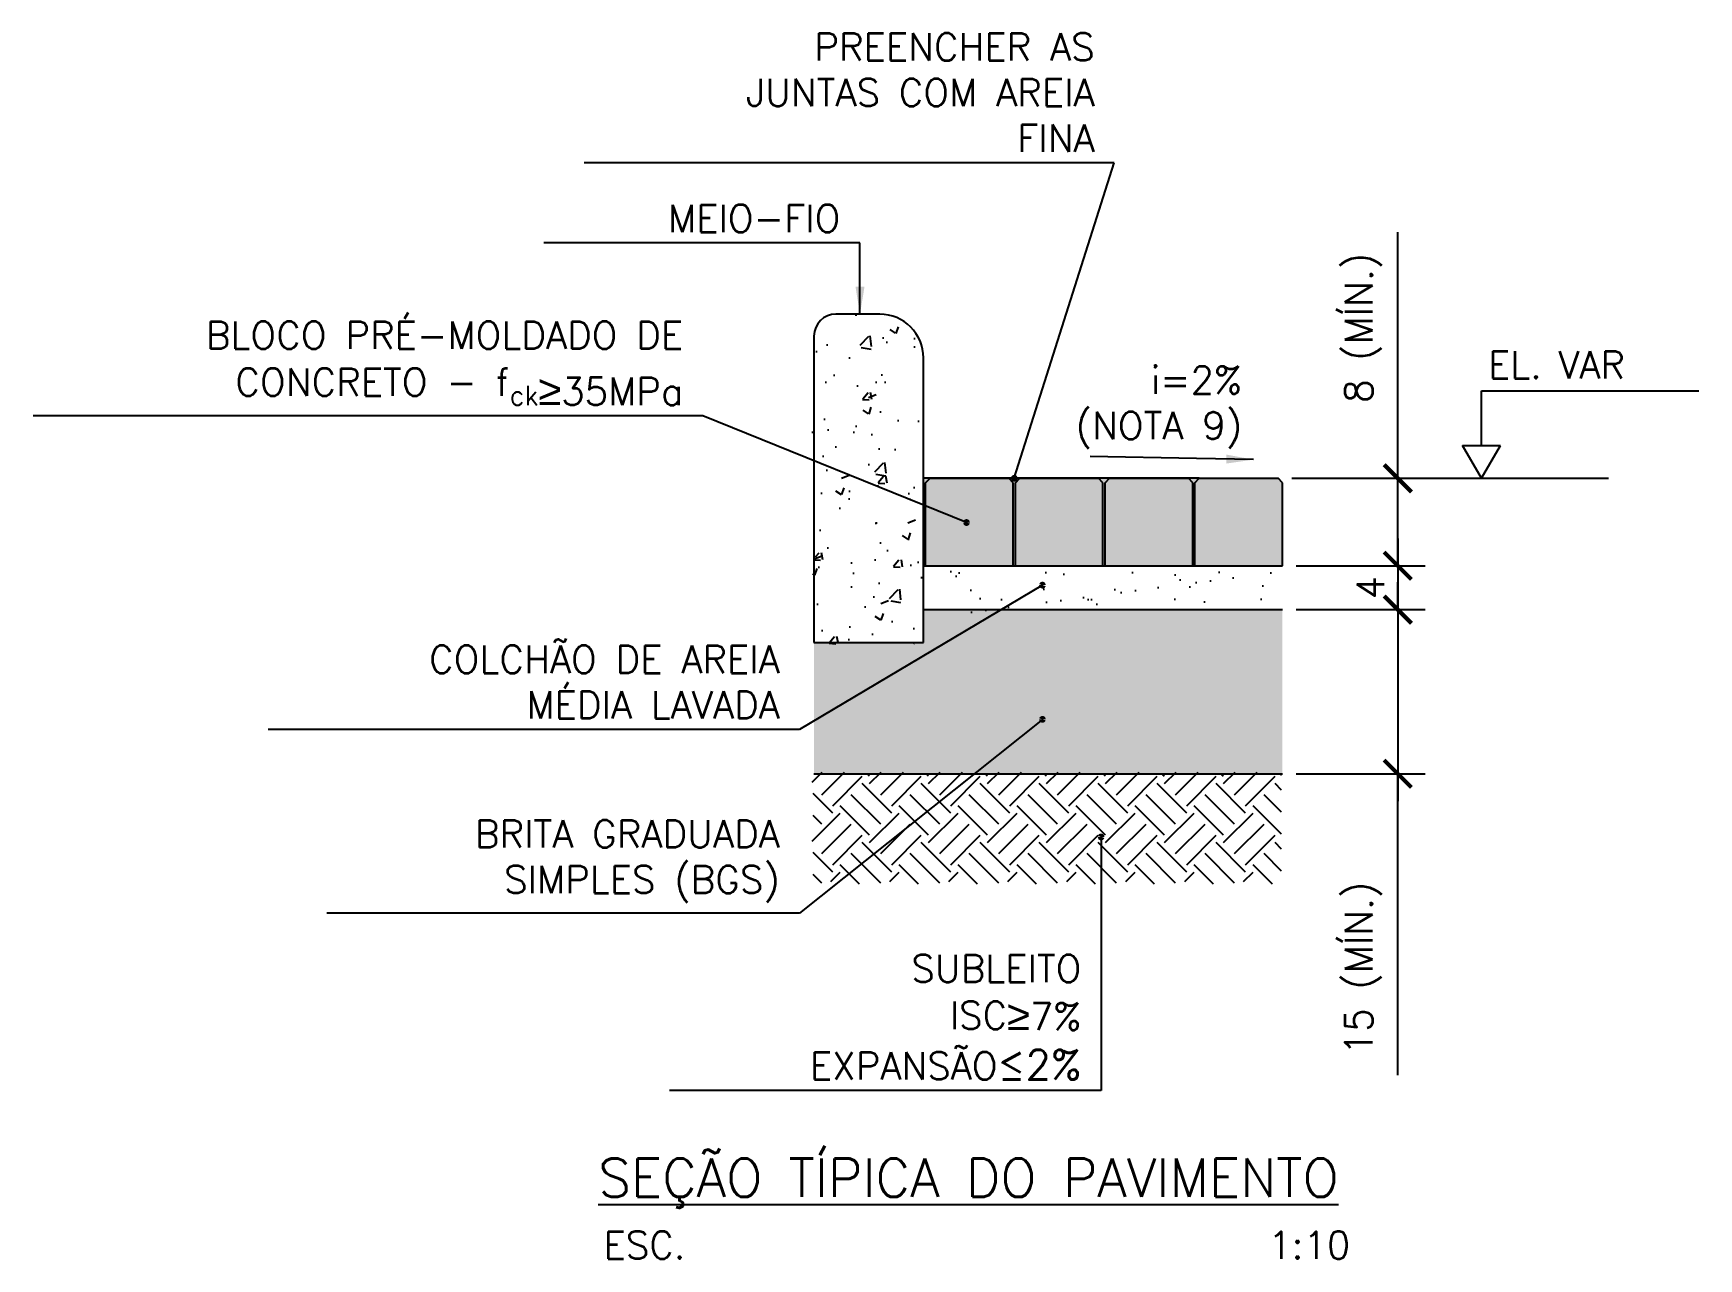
# Model space of a CAD drawing. Header units: millimetres. Extents: x 568263778 to 568582840, y 7794314150 to 7794508983.
# Drawn here: x 568581319 to 568582840, y 7794423471 to 7794424591 of the extents above; entities that cross this region are included whole.
import ezdxf

# ---------------------------------------------------------------- set-up
doc = ezdxf.new("R2010")
doc.units = ezdxf.units.MM
for name, color, linetype in [('10-EST-TEXTOS-2', 2, 'Continuous'), ('11-EST-HACHURAS', 254, 'Continuous'), ('12-EST-SIMBOLOGIA', 2, 'Continuous'), ('15-EST-FORMAS-VISTA-1', 1, 'Continuous'), ('15-EST-FORMAS-VISTA-2', 2, 'Continuous'), ('15-EST-FORMAS-VISTA-3', 3, 'Continuous'), ('16-EST-AUXILIAR', 1, 'Continuous')]:
    doc.layers.add(name, color=color, linetype=linetype)
doc.styles.add('04 - 1 PARA 25 - 2.5mm', font='romans.shx', dxfattribs={"height": 62.5})
doc.styles.add('08 - 1 PARA 10 - 2.5mm', font='romans.shx', dxfattribs={"height": 25})
doc.styles.add('ROMANS', font='ROMANS.SHX')
doc.styles.add('STYLE P BLOCOS', font='romans.shx', dxfattribs={"height": 3.5})
doc.dimstyles.new('07- 1 PARA 10', dxfattribs={"dimtxt": 25, "dimasz": 25, "dimexe": 25, "dimexo": 12.5, "dimgap": 12.5, "dimtad": 1, "dimdec": 1, "dimlfac": 0.1, "dimtxsty": '08 - 1 PARA 10 - 2.5mm', "dimblk": 'ARCHTICK', "dimcen": 0, "dimdle": 25, "dimclrd": 1, "dimclre": 1, "dimclrt": 2, "dimadec": 0, "dimazin": 2, "dimtfac": 1, "dimtdec": 1, "dimtmove": 0, "dimatfit": 0, "dimfxl": 1.25, "dimarcsym": 0})
doc.dimstyles.new('MET-EST-A1', dxfattribs={"dimscale": 0, "dimtxt": 2, "dimasz": 1.8, "dimexe": 1.7, "dimexo": 1.500000000002, "dimgap": 1, "dimtad": 1, "dimzin": 1, "dimtxsty": 'Standard', "dimblk": 'ARCHTICK', "dimcen": 1, "dimdle": 1.700000000000004, "dimclrd": 256, "dimclre": 256, "dimclrt": 7, "dimadec": 0, "dimazin": 2, "dimtfac": 0.64, "dimtix": 1, "dimtmove": 2, "dimatfit": 3, "dimfxl": 1, "dimtolj": 1, "dimtzin": 0, "dimlwd": -1, "dimlwe": -1, "dimarcsym": 0})

# ---------------------------------------------------------------- blocks, each defined once
blk = doc.blocks.new('_ArchTick')
at = {"color": 0, "linetype": 'ByBlock', "const_width": 0.15}
blk.add_lwpolyline([(-0.5, -0.5), (0.5, 0.5)], dxfattribs=at)
blk = doc.blocks.new('*D480')
at = {"layer": '15-EST-FORMAS-VISTA-1', "color": 1, "lineweight": -2, "transparency": 16777216}
for p, q in [((568582565.4442437, 7794424184.021667), (568582565.4442437, 7794424409.021667)), ((568582468.6485631, 7794424184.021667), (568582590.4442437, 7794424184.021667)), ((568582565.4442437, 7794424104.021667), (568582565.4442437, 7794424184.021667)), ((568582472.6485631, 7794424104.021667), (568582590.4442437, 7794424104.021667)), ((568582565.4442437, 7794424104.021667), (568582565.4442437, 7794424079.021667))]:
    blk.add_line(p, q, dxfattribs=at)
at = {"layer": 'Defpoints', "color": 0, "transparency": 16777216}
for p in [(568582456.1485631, 7794424184.021667), (568582460.1485631, 7794424104.021667), (568582565.4442437, 7794424104.021667)]:
    blk.add_point(p, dxfattribs=at)
at = {"layer": '15-EST-FORMAS-VISTA-1', "color": 1, "lineweight": -2, "transparency": 16777216, "xscale": 25, "yscale": 25, "zscale": 25}
for p, rotation in [((568582565.4442437, 7794424184.021667), 270), ((568582565.4442437, 7794424104.021667), 90)]:
    blk.add_blockref('_ArchTick', p, dxfattribs=dict(at, rotation=rotation))
at = {"layer": '15-EST-FORMAS-VISTA-1', "color": 2, "transparency": 16777216, "insert": (568582533.8966267, 7794424321.521665), "char_height": 25, "attachment_point": 5, "rotation": 90, "style": '08 - 1 PARA 10 - 2.5mm'}
blk.add_mtext('8 (MÍN.)', dxfattribs=at)
blk = doc.blocks.new('*D481')
at = {"layer": '15-EST-FORMAS-VISTA-1', "color": 1, "lineweight": -2, "transparency": 16777216}
for p, q in [((568582565.4442465, 7794424129.021667), (568582565.4442465, 7794424039.021667)), ((568582472.6485631, 7794424104.021667), (568582590.4442465, 7794424104.021667)), ((568582472.6485631, 7794424064.021667), (568582590.4442465, 7794424064.021667))]:
    blk.add_line(p, q, dxfattribs=at)
at = {"layer": 'Defpoints', "color": 0, "transparency": 16777216}
for p in [(568582460.1485631, 7794424104.021667), (568582460.1485631, 7794424064.021667), (568582565.4442465, 7794424064.021667)]:
    blk.add_point(p, dxfattribs=at)
at = {"layer": '15-EST-FORMAS-VISTA-1', "color": 1, "lineweight": -2, "transparency": 16777216, "xscale": 25, "yscale": 25, "zscale": 25}
for p, rotation in [((568582565.4442465, 7794424104.021667), 90), ((568582565.4442465, 7794424064.021667), 270)]:
    blk.add_blockref('_ArchTick', p, dxfattribs=dict(at, rotation=rotation))
at = {"layer": '15-EST-FORMAS-VISTA-1', "color": 2, "transparency": 16777216, "insert": (568582540.4442458, 7794424084.021663), "char_height": 25, "attachment_point": 5, "rotation": 90, "style": '08 - 1 PARA 10 - 2.5mm'}
blk.add_mtext('4', dxfattribs=at)
blk = doc.blocks.new('*D482')
at = {"layer": '15-EST-FORMAS-VISTA-1', "color": 1, "lineweight": -2, "transparency": 16777216}
for p, q in [((568582565.4442472, 7794424064.021667), (568582565.4442472, 7794424089.021667)), ((568582472.6485631, 7794424064.021667), (568582590.4442472, 7794424064.021667)), ((568582565.4442472, 7794424064.021667), (568582565.4442472, 7794423914.021667)), ((568582565.4442472, 7794424064.021667), (568582565.4442472, 7794423914.021667)), ((568582472.6485631, 7794423914.021667), (568582590.4442472, 7794423914.021667)), ((568582565.4442472, 7794423914.021667), (568582565.4442472, 7794423889.021667)), ((568582565.4442472, 7794423638.587806), (568582565.4442472, 7794423914.021667))]:
    blk.add_line(p, q, dxfattribs=at)
at = {"layer": 'Defpoints', "color": 0, "transparency": 16777216}
for p in [(568582460.1485631, 7794424064.021667), (568582460.1485631, 7794423914.021667), (568582565.4442472, 7794423914.021667)]:
    blk.add_point(p, dxfattribs=at)
at = {"layer": '15-EST-FORMAS-VISTA-1', "color": 1, "lineweight": -2, "transparency": 16777216, "xscale": 25, "yscale": 25, "zscale": 25}
for p, rotation in [((568582565.4442472, 7794424064.021667), 270), ((568582565.4442472, 7794423914.021667), 90)]:
    blk.add_blockref('_ArchTick', p, dxfattribs=dict(at, rotation=rotation))
at = {"layer": '15-EST-FORMAS-VISTA-1', "color": 2, "transparency": 16777216, "insert": (568582533.8966303, 7794423736.206851), "char_height": 25, "attachment_point": 5, "rotation": 90, "style": '08 - 1 PARA 10 - 2.5mm'}
blk.add_mtext('15 (MÍN.)', dxfattribs=at)
blk = doc.blocks.new('03 INDICAÇAO DE NÍVEL EM ELEVAÇÃO PARA DIREITA')
at = {"color": 2}
for p, q in [((7.105427357601002e-15, 7.999999999999545), (19.84692791773569, 8.000000000000341)), ((7.105427357601002e-15, 2.999999999999545), (7.105427357601002e-15, 7.999999999999545)), ((-1.732050807568378, 2.999999999999545), (1.732050807568505, 2.999999999999545)), ((5.684341886080801e-14, -1.13686837721616e-13), (-1.732050807568378, 2.999999999999545)), ((7.105427357601002e-15, -1.13686837721616e-13), (1.732050807568449, 2.999999999999545))]:
    blk.add_line(p, q, dxfattribs=at)
at = {"style": 'STYLE P BLOCOS'}
blk.add_text('EL.', height=2.5, dxfattribs=at).set_placement((0.5971710017928515, 9.105970512602994))
blk.add_attdef('XXX,XX', (7.009152468275722, 9.117556679775134), '', height=2.5, dxfattribs=at)
blk = doc.blocks.new('TÍTULO')
at = {"color": 4, "style": 'STYLE P BLOCOS'}
blk.add_attdef('XXXXX', (0, 0), '', height=3.500000000000001, dxfattribs=at)
at = {"color": 3, "style": 'STYLE P BLOCOS'}
for tag, p in [('XXX', (0.4888895295844122, -5.640454124852113)), ('X:XX', (61.21210795253319, -5.640454124852113))]:
    blk.add_attdef(tag, p, '', height=2.5, dxfattribs=at)
blk = doc.blocks.new('*U478')
at = {"layer": '11-EST-HACHURAS'}
h = blk.add_hatch(color=256, dxfattribs=at)
h.dxf.hatch_style = 1
h.paths.add_polyline_path([(40, 36), (36, 40), (-36, 40), (-40, 36), (-40, -40), (40, -40)])
at = {"layer": '15-EST-FORMAS-VISTA-3'}
for p, q in [((-40, 36), (-36, 40)), ((-40, -40), (-40, 36)), ((-36, 40), (36, 40)), ((40, 36), (36, 40)), ((40, -40), (40, 36)), ((-40, -40), (40, -40))]:
    blk.add_line(p, q, dxfattribs=at)
blk = doc.blocks.new('*U479')
at = {"layer": '11-EST-HACHURAS', "color": 0, "linetype": 'ByBlock', "lineweight": -2, "transparency": 16777216}
for p in [(0, 0), (82, 0), (164, 0), (246, 0)]:
    blk.add_blockref('*U478', p, dxfattribs=at)

msp = doc.modelspace()

# ---------------------------------------------------------------- hatches: boundary and pattern name
at = {"layer": '11-EST-HACHURAS'}
h = msp.add_hatch(dxfattribs=at)
h.set_pattern_fill('AR-CONC', color=1, scale=0.4, style=0)
h.set_pattern_definition([(49.99999999999999, (559467071.3597668, 7782612682.535139), (72.8738675984016, -6.375634215561234), [7.620000000000001, -83.82000000000001]), (355, (559467071.3597668, 7782612682.535139), (-14.09736856998774, 76.42273809561406), [6.096, -67.056233668]), (100.4514447, (559467077.4325697, 7782612682.003838), (58.77649883614131, 70.04710076487804), [6.47600352, -71.23609783999999]), (46.18420000000001, (559467071.3597668, 7782612702.855139), (108.431616356852, -16.81693117309086), [11.43, -125.73]), (96.63555760999995, (559467080.3957269, 7782612701.453738), (94.96165362060121, 98.97044983908862), [9.714009256, -106.854243264]), (351.1841511700001, (559467071.3597668, 7782612702.855139), (94.96165362599082, 98.97044983421307), [9.143986828000001, -100.583892768]), (21, (559467081.5197669, 7782612697.775139), (60.645756507653, -40.90607927483504), [7.620000000000001, -83.82000000000001]), (326.0000000000001, (559467081.5197669, 7782612697.775139), (24.72081133905883, 73.6751864489277), [6.096, -67.056]), (71.45144499999999, (559467086.5735799, 7782612694.366299), (85.36656771148647, 32.7691075543621), [6.476003520000001, -71.23597504]), (37.50000000000001, (559467071.3597668, 7782612682.535139), (1.235441300236727, 33.82201554926124), [0, -66.2432, 0, -68.072, 0, -67.31]), (7.499999999999999, (559467071.3597668, 7782612682.535139), (26.7278650041223, 40.0722299272478), [0, -38.8112, 0, -64.7192, 0, -25.654]), (327.5, (559467048.7029669, 7782612682.535139), (54.23623806674856, -2.291497597069378), [0, -25.4, 0, -79.248, 0, -105.156]), (317.5, (559467038.5429668, 7782612682.535139), (59.25167255440722, 10.17059641333321), [0, -33.02, 0, -52.62880000000001, 0, -74.676])])
h.paths.add_polyline_path([(568582132.1485629, 7794424294.021663, 0.4142135623730951), (568582092.1485629, 7794424334.021663), (568582052.1485629, 7794424334.021663, 0.4142135623730951), (568582032.1485629, 7794424314.021663), (568582032.1485629, 7794424034.021663), (568582132.1485629, 7794424034.021663)])
h = msp.add_hatch(dxfattribs=at)
h.set_pattern_fill('AR-SAND', color=1, style=0)
h.set_pattern_definition([(37.50000000000001, (559467071.3597668, 7782612682.535139), (-1.600031295984046, 48.94132373293424), [0, -38.608, 0, -43.18, 0, -41.275]), (7.499999999999999, (559467071.3597668, 7782612682.535139), (44.95232831380027, 71.68251005683543), [0, -20.828, 0, -34.798, 0, -13.335]), (327.5, (559467040.1177669, 7782612682.535139), (79.0992370241458, 0.1437184678545762), [0, -12.7, 0, -45.72, 0, -59.69]), (317.5, (559467040.1177669, 7782612682.535139), (76.35564524722972, 22.29293232572163), [0, -6.35, 0, -29.972, 0, -34.29])])
h.paths.add_polyline_path([(568582460.1485629, 7794424104.021663), (568582132.1485629, 7794424104.021663), (568582132.1485629, 7794424064.021663), (568582460.1485629, 7794424064.021663)])
h = msp.add_hatch(dxfattribs=at)
h.set_pattern_fill('GRAVEL', color=1, style=0)
h.set_pattern_definition([(228.0127875, (559467089.647767, 7782612707.935139), (-203.2000000159581, -228.5999999858178), [3.4172144, -338.30483639565]), (184.969741, (559467087.3617669, 7782612705.395139), (304.799999879405, 25.40000144697924), [5.864047199999997, -580.5404889352396]), (132.5104471, (559467081.5197669, 7782612704.887138), (254.0000001072749, -279.3999999024596), [4.1348152, -409.347227941]), (267.273689, (559467071.6137669, 7782612698.537139), (25.40000005319725, 507.9999999973313), [5.340045199999998, -528.6643742573797]), (292.83365418, (559467071.3597668, 7782612693.203138), (-127.0000000106341, 304.7999999955546), [5.236336999999998, -518.3980774534397]), (357.2736889999999, (559467073.3917669, 7782612688.377139), (-507.9999999973313, 25.40000005319728), [5.340045199999998, -528.6643742573797]), (37.69424047, (559467078.7257669, 7782612688.123138), (-330.1999999853589, -254.0000000190041), [7.061936599999999, -699.1311531424701]), (72.25532837, (559467084.3137668, 7782612692.441138), (177.8000000477929, 558.7999999847885), [6.6671952, -660.05256601905]), (121.42956562, (559467086.3457669, 7782612698.791139), (-203.2000000288312, 330.1999999822602), [5.35813, -530.4554569871201]), (175.2363583, (559467083.5517669, 7782612703.363139), (279.3999999959952, -25.40000004389256), [6.117132799999998, -299.7393694999998]), (222.3974378, (559467077.4557669, 7782612703.871139), (-304.7999999902466, -279.4000000106399), [7.9107792, -783.16772512177]), (138.81407483, (559467096.7597669, 7782612698.283138), (-177.7999999893351, 152.4000000123918), [2.7000454, -267.30565824344]), (171.4692344, (559467094.7277669, 7782612700.061139), (330.2000000088966, -50.79999994237343), [5.1368198, -508.5463899704]), (225, (559467089.647767, 7782612700.823138), (-3.552713678800501e-15, -25.40000000000239), [3.5920934, -32.32893108428]), (203.19859051, (559467087.869767, 7782612703.871139), (127.0000000034609, 50.79999999109334), [1.934413199999999, -191.5062236889399]), (291.80140949, (559467086.091767, 7782612703.109138), (-25.40000000531496, 76.19999999822872), [2.7356562, -134.0475299]), (30.96375653, (559467087.1077669, 7782612700.569139), (76.20000000186383, 50.79999999721125), [4.443196599999998, -143.6629815290999]), (161.56505118, (559467090.9177669, 7782612702.855139), (50.80000000132583, -25.39999999733753), [3.2128714, -77.10898116828]), (16.389540334, (559467071.3597668, 7782612703.109138), (254.0000000000014, 76.20000000000243), [4.50088, -445.58826672539]), (70.34617594, (559467075.6777669, 7782612704.379139), (-101.6000000092932, -279.3999999967041), [3.7759894, -373.822156782]), (293.19859051, (559467090.9177669, 7782612707.935139), (-50.79999999113262, 127.0000000035529), [3.868800999999999, -189.5718358889399]), (343.6104596700001, (559467092.4417669, 7782612704.379139), (-254.0000000053229, 76.19999998222859), [4.500879999999998, -445.5882667253998]), (339.44395478, (559467071.3597668, 7782612687.361138), (-126.9999999999986, 50.8000000000021), [4.340351999999997, -212.67734313106]), (294.7751406, (559467075.4237669, 7782612685.837139), (-127.0000001511693, 279.3999999312726), [3.6367212, -360.0359338072]), (66.80140949, (559467091.1717669, 7782612682.535139), (50.79999999202298, 127.000000003193), [3.868801, -189.57183588894]), (17.35402464, (559467092.6957669, 7782612686.091139), (-330.1999999934302, -101.6000000213246), [4.257827400000001, -421.523759802]), (69.44395478, (559467078.7257669, 7782612682.535139), (-50.80000000088461, -126.9999999996463), [2.170176, -214.84751913106]), (101.309932474, (559467089.647767, 7782612682.535139), (-25.400000000004, 101.6000000000037), [1.295146, -128.21994964526]), (165.963756532, (559467089.3937669, 7782612683.805139), (76.19999999999513, -25.39999999999865), [5.236337000000001, -99.49054589069]), (186.00900596, (559467084.3137668, 7782612685.075139), (253.9999999986537, 25.40000001329354), [4.852669999999997, -480.4136486333699]), (303.69006753, (559467087.1077669, 7782612698.283138), (-25.40000000352969, 50.79999999823702), [3.6632388, -87.9177635968]), (353.15722659, (559467089.1397669, 7782612695.235139), (431.8000000026568, -50.79999997739394), [6.3955676, -633.1600906503099]), (60.9453959, (559467095.4897668, 7782612694.473139), (-101.6000000027969, -177.7999999984025), [2.6150824, -258.8939231811]), (90, (559467096.7597669, 7782612696.759139), (-25.4, 25.4), [1.524, -23.876]), (120.25643716, (559467083.8057669, 7782612685.837139), (101.5999999875716, -177.800000007098), [3.5286696, -349.339407732]), (48.01278749999999, (559467082.027767, 7782612688.885139), (203.2000000167534, 228.599999985102), [6.8344288, -334.88762199565]), (0, (559467086.5997669, 7782612693.965138), (25.4, 25.4), [6.604, -18.796]), (325.3048465, (559467093.203767, 7782612693.965138), (254.0000000962153, -177.7999998625458), [4.0160956, -397.5931672414]), (254.0546040999999, (559467096.5057669, 7782612691.679139), (-25.39999999822557, -101.6000000004475), [3.6982908, -181.21650038772]), (207.64597536, (559467095.4897668, 7782612688.123138), (-482.6000000177335, -253.9999999663075), [6.021450999999997, -596.1246442293797]), (175.42607874, (559467090.1557668, 7782612685.329139), (-330.1999999999883, 25.39999999999478), [6.370294599999999, -630.6584645624])])
h.paths.add_polyline_path([(568582460.1485629, 7794424064.021663), (568582132.1485629, 7794424064.021663), (568582132.1485629, 7794424034.021663), (568582032.1485629, 7794424034.021663), (568582032.1485629, 7794423914.021663), (568582460.1485629, 7794423914.021663)])
h = msp.add_hatch(dxfattribs=at)
h.set_pattern_fill('EARTH', color=1, scale=6, angle=45, style=0)
h.set_pattern_definition([(45, (559467071.3597668, 7782612782.535139), (0, 53.88153672641491), [38.09999999999999, -38.09999999999999]), (45, (559467061.2569788, 7782612792.637927), (0, 53.88153672641491), [38.09999999999999, -38.09999999999999]), (45, (559467051.1541907, 7782612802.740715), (0, 53.88153672641491), [38.09999999999999, -38.09999999999999]), (135, (559467051.1541907, 7782612809.475907), (-53.88153672641491, 0), [38.09999999999999, -38.09999999999999]), (135, (559467061.2569788, 7782612819.578695), (-53.88153672641491, 0), [38.09999999999999, -38.09999999999999]), (135, (559467071.3597668, 7782612829.681483), (-53.88153672641491, 0), [38.09999999999999, -38.09999999999999])])
h.paths.add_polyline_path([(568582460.1485629, 7794423914.021663), (568582032.1485629, 7794423914.021663), (568582032.1485629, 7794423814.021663), (568582460.1485629, 7794423814.021663)])
at = {"layer": '15-EST-FORMAS-VISTA-1'}
h = msp.add_hatch(dxfattribs=at)
h.set_pattern_fill('AR-SAND', color=256, scale=0.1)
h.set_pattern_definition([(37.50000000000001, (559467071.3597668, 7782612682.535139), (-0.1600031295984046, 4.894132373293424), [0, -3.860800000000001, 0, -4.318000000000001, 0, -4.1275]), (7.499999999999999, (559467071.3597668, 7782612682.535139), (4.495232831380027, 7.168251005683543), [0, -2.0828, 0, -3.4798, 0, -1.3335]), (327.5, (559467068.2355669, 7782612682.535139), (7.90992370241458, 0.01437184678545762), [0, -1.27, 0, -4.572, 0, -5.969]), (317.5, (559467068.2355669, 7782612682.535139), (7.635564524722972, 2.229293232572163), [0, -0.635, 0, -2.9972, 0, -3.429])])
h.paths.add_polyline_path([(568582384.1485629, 7794424184.021663), (568582374.1485629, 7794424184.021663), (568582378.1485629, 7794424180.021663), (568582378.1485629, 7794424104.021663), (568582380.1485629, 7794424104.021663), (568582380.1485629, 7794424180.021663)])
h.paths.add_polyline_path([(568582292.1485629, 7794424184.021663), (568582296.1485629, 7794424180.021663), (568582296.1485629, 7794424104.021663), (568582298.1485629, 7794424104.021663), (568582298.1485629, 7794424180.021663), (568582302.1485629, 7794424184.021663)])
h.paths.add_polyline_path([(568582210.1485629, 7794424184.021663), (568582214.1485629, 7794424180.021663), (568582214.1485629, 7794424104.021663), (568582216.1485629, 7794424104.021663), (568582216.1485629, 7794424180.021663), (568582220.1485629, 7794424184.021663)])
h.paths.add_polyline_path([(568582138.1485629, 7794424184.021663), (568582132.1485629, 7794424184.021663), (568582132.1485629, 7794424104.021663), (568582134.1485629, 7794424104.021663), (568582134.1485629, 7794424180.021663)])

# ---------------------------------------------------------------- linework, layer by layer
for p, q in [((568582384.1485629, 7794424184.021663), (568582132.1485629, 7794424184.021663)), ((568582590.4442458, 7794424184.021663), (568582757.9672793, 7794424184.021663)), ((568582132.1485629, 7794424104.021663), (568582460.1485629, 7794424104.021663)), ((568582132.1485629, 7794424064.021663), (568582460.1485629, 7794424064.021663)), ((568582032.1485629, 7794423914.021663), (568582460.1485629, 7794423914.021663))]:
    msp.add_line(p, q, dxfattribs=at)
at = {"layer": '15-EST-FORMAS-VISTA-2'}
for p, q in [((568582092.1485629, 7794424334.021663), (568582052.1485629, 7794424334.021663)), ((568582032.1485629, 7794424314.021663), (568582032.1485629, 7794424034.021663)), ((568582132.1485629, 7794424034.021663), (568582132.1485629, 7794424294.021663)), ((568582032.1485629, 7794424034.021663), (568582132.1485629, 7794424034.021663))]:
    msp.add_line(p, q, dxfattribs=at)
for centre, radius, start, end in [((568582052.1485629, 7794424314.021663), 20, 90, 180), ((568582092.1485629, 7794424294.021663), 40, 0, 90)]:
    msp.add_arc(centre, radius, start, end, dxfattribs=at)

# ---------------------------------------------------------------- block references
at = {"xscale": 10, "yscale": 10, "zscale": 10}
msp.add_blockref('TÍTULO', (568581834.9505821, 7794423527.359596), dxfattribs=at).add_auto_attribs({'XXXXX': '%%USEÇÃO TÍPICA DO PAVIMENTO', 'X:XX': '1:10', 'XXX': 'ESC.'})
at = {"layer": '11-EST-HACHURAS'}
msp.add_blockref('*U479', (568582174.1485629, 7794424144.021663), dxfattribs=at)
at = {"layer": '12-EST-SIMBOLOGIA', "xscale": 10, "yscale": 10, "zscale": 10}
msp.add_blockref('03 INDICAÇAO DE NÍVEL EM ELEVAÇÃO PARA DIREITA', (568582641.8878933, 7794424184.021663), dxfattribs=at).add_auto_attribs({'XXX,XX': 'VAR'})

# ---------------------------------------------------------------- texts
at = {"layer": '10-EST-TEXTOS-2', "ltscale": 3, "char_height": 25, "attachment_point": 9, "style": '04 - 1 PARA 25 - 2.5mm'}
for s, insert, width in [('\\A1;PREENCHER AS JUNTAS COM AREIA FINA', (568582288.4957111, 7794424482.269063), 368.2957564983517), ('\\A1;BLOCO PRÉ-MOLDADO DE CONCRETO - f{\\H0.7x;\\S^ ck;\\A0;\\fArial|b0|i0|c0|p34;\\H1.54761x;≥\\Fromans|c0;\\H0.92308x;35MPa}', (568581912.6072062, 7794424250.98942), 546.1820128057152), ('\\A1;^Ii=2%\\P(NOTA 9)', (568582423.2651675, 7794424211.329256), 368.2957564983517), ('\\A1;COLCHÃO DE AREIA MÉDIA LAVADA', (568582000.8416297, 7794423964.42849), 368.2957564983517), ('\\A1;BRITA GRADUADA SIMPLES (BGS)', (568582000.8416297, 7794423796.567564), 368.2957564983517), ('\\A1;SUBLEITO\\PISC{\\A0;\\fArial|b0|i0|c0|p34;\\H1.08333x;≥\\Fromans|c0;\\H0.92308x;7%\\fArial|b0|i0|c0|p34;\\H1.08333x;\\P\\Fromans|c0;\\H0.92308x;EXPANSÃO\\H1.08333x;≤2%}', (568582276.4779764, 7794423634.64348), 368.2957564983517)]:
    msp.add_mtext(s, dxfattribs=dict(at, insert=insert, width=width))
at = {"layer": '10-EST-TEXTOS-2', "ltscale": 3, "insert": (568582056.2582769, 7794424409.026505), "char_height": 25, "attachment_point": 9, "style": '04 - 1 PARA 25 - 2.5mm'}
msp.add_mtext('\\A1;MEIO-FIO', dxfattribs=at)

# ---------------------------------------------------------------- dimensions: what is measured, and where the dimension line sits
at = {"layer": '15-EST-FORMAS-VISTA-1'}
dim = msp.add_linear_dim(base=(568582565.4442437, 7794424104.021667), p1=(568582456.1485629, 7794424184.021663), p2=(568582460.1485629, 7794424104.021663), angle=90, text='<> (MÍN.)', dimstyle='07- 1 PARA 10', dxfattribs=at)
dim.commit()
dim.dimension.update_dxf_attribs({"geometry": '*D480', "text_midpoint": (568582565.4442458, 7794424321.521665), "dimtype": 160})
dim = msp.add_linear_dim(base=(568582565.4442465, 7794424064.021667), p1=(568582460.1485629, 7794424104.021663), p2=(568582460.1485629, 7794424064.021663), angle=90, dimstyle='07- 1 PARA 10', override={"dimtmove": 1}, dxfattribs=at)
dim.commit()
dim.dimension.update_dxf_attribs({"geometry": '*D481', "text_midpoint": (568582565.4442458, 7794424084.021663), "dimtype": 160})
dim = msp.add_linear_dim(base=(568582565.4442472, 7794423914.021667), p1=(568582460.1485629, 7794424064.021663), p2=(568582460.1485629, 7794423914.021663), angle=90, text='<> (MÍN.)', dimstyle='07- 1 PARA 10', override={"dimtmove": 1}, dxfattribs=at)
dim.commit()
dim.dimension.update_dxf_attribs({"geometry": '*D482', "text_midpoint": (568582565.4442463, 7794423736.206851), "dimtype": 160})

# ---------------------------------------------------------------- leaders
at = {"layer": '16-EST-AUXILIAR', "ltscale": 3, "annotation_type": 0, "has_hookline": 1, "hookline_direction": 1}
for points, override, text_width in [([(568582215.1485629, 7794424184.021663), (568582306.4169024, 7794424472.269063), (568582209.139901, 7794424472.269063)], {"dimscale": 25, "dimasz": 1, "dimtxsty": 'ROMANS', "dimldrblk": 'DotSmall', "dimfxl": 0.15}, 361.9047619047619), ([(568582074.1794683, 7794424334.021663), (568582074.1794683, 7794424399.026505), (568581976.9024669, 7794424399.026505)], {"dimscale": 25, "dimasz": 1, "dimtxsty": 'ROMANS', "dimfxl": 0.15}, 166.6666666666667), ([(568582171.4610921, 7794424143.609301), (568581930.5283976, 7794424240.98942), (568581833.2513962, 7794424240.98942)], {"dimscale": 25, "dimasz": 1, "dimtxsty": 'ROMANS', "dimldrblk": 'DotSmall', "dimfxl": 0.15}, 489.2857142857143), ([(568582240.8414568, 7794424086.395082), (568582018.7628212, 7794423954.42849), (568581921.4858197, 7794423954.42849)], {"dimscale": 25, "dimasz": 1, "dimtxsty": 'ROMANS', "dimldrblk": 'DotSmall', "dimfxl": 0.15}, 363.0952380952381), ([(568582240.8414568, 7794423963.76296), (568582018.7628212, 7794423786.567564), (568581921.4858197, 7794423786.567564)], {"dimscale": 25, "dimasz": 1, "dimtxsty": 'ROMANS', "dimldrblk": 'DotSmall', "dimfxl": 0.15}, 309.5238095238095), ([(568582294.3991678, 7794423856.304999), (568582294.3991678, 7794423624.64348), (568582197.1221664, 7794423624.64348)], {"dimscale": 25, "dimasz": 1, "dimtxsty": 'ROMANS', "dimldrblk": 'DotSmall', "dimfxl": 0.15}, 272.122889544564)]:
    msp.add_leader(points, dimstyle='MET-EST-A1', override=override, dxfattribs=dict(at, text_width=text_width))
at = {"layer": '16-EST-AUXILIAR', "ltscale": 3}
msp.add_leader([(568582433.7692125, 7794424201.073405), (568582381.7334328, 7794424202.11412), (568582284.4953266, 7794424204.058884)], dimstyle='MET-EST-A1', override={"dimscale": 25, "dimasz": 1, "dimtxsty": 'ROMANS', "dimfxl": 0.15}, dxfattribs=at)

doc.saveas('drawing.dxf')
